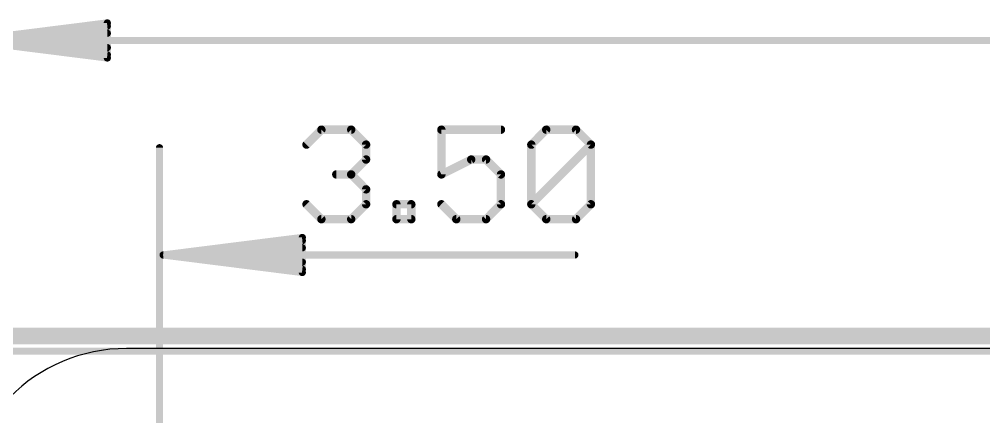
# Model space of a CAD drawing. Extents: x -8 to 72.9, y -20.5 to 38.
# Drawn here: x 1.05 to 18.6, y 28.76 to 35.98 of the extents above; entities that cross this region are included whole.
import ezdxf

# ---------------------------------------------------------------- set-up
doc = ezdxf.new("R2010")
doc.units = 0
for name, color, linetype in [('16', 132, 'CONTINUOUS'), ('20', 4, 'CONTINUOUS'), ('47', 253, 'CONTINUOUS')]:
    doc.layers.add(name, color=color, linetype=linetype)

msp = doc.modelspace()

# ---------------------------------------------------------------- linework, layer by layer
at = {"layer": '16', "const_width": 0.3048}
msp.add_lwpolyline([(64.516, 30.226), (0, 30.226)], dxfattribs=at)
at = {"layer": '20'}
msp.add_line((62, 30), (3, 30), dxfattribs=at)
msp.add_arc((3, 27), 3, 90, 180, dxfattribs=at)
at = {"layer": '47'}
for points, const_width in [([(0.115, 35.6), (2.65, 35.9192)], 0.13), ([(0.115, 35.6), (2.65, 35.86)], 0.13), ([(2.65, 35.9192), (2.65, 35.2808)], 0.13), ([(0.115, 35.6), (2.65, 35.73)], 0.13), ([(0.115, 35.6), (64.985, 35.6)], 0.13), ([(2.65, 35.2808), (0.115, 35.6)], 0.13), ([(2.65, 35.47), (0.115, 35.6)], 0.13), ([(2.65, 35.34), (0.115, 35.6)], 0.13), ([(6.2762, 33.7065), (6.5474, 33.9777)], 0.1524), ([(6.5474, 33.9777), (7.0897, 33.9777)], 0.1524), ([(7.0897, 33.9777), (7.3609, 33.7065)], 0.1524), ([(9.8166, 33.9777), (8.7319, 33.9777)], 0.1524), ([(8.7319, 33.9777), (8.7319, 33.1642)], 0.1524), ([(10.3691, 33.7065), (10.6403, 33.9777)], 0.1524), ([(10.6403, 33.9777), (11.1826, 33.9777)], 0.1524), ([(11.1826, 33.9777), (11.4538, 33.7065)], 0.1524), ([(3.6, 26.5), (3.6, 33.65)], 0.13), ([(7.3609, 33.7065), (7.3609, 33.4354)], 0.1524), ([(10.3691, 32.6219), (10.3691, 33.7065)], 0.1524), ([(10.3691, 32.6219), (11.4538, 33.7065)], 0.1524), ([(11.4538, 33.7065), (11.4538, 32.6219)], 0.1524), ([(7.3609, 33.4354), (7.0897, 33.1642)], 0.1524), ([(8.7319, 33.1642), (9.2743, 33.4354)], 0.1524), ([(9.2743, 33.4354), (9.5454, 33.4354)], 0.1524), ([(9.5454, 33.4354), (9.8166, 33.1642)], 0.1524), ([(7.0897, 33.1642), (6.8185, 33.1642)], 0.1524), ([(7.0897, 33.1642), (7.3609, 32.893)], 0.1524), ([(9.8166, 33.1642), (9.8166, 32.6219)], 0.1524), ([(7.3609, 32.893), (7.3609, 32.6219)], 0.1524), ([(6.5474, 32.3507), (6.2762, 32.6219)], 0.1524), ([(7.3609, 32.6219), (7.0897, 32.3507)], 0.1524), ([(7.9134, 32.3507), (7.9134, 32.6219)], 0.1524), ([(7.9134, 32.6219), (8.1845, 32.6219)], 0.1524), ([(8.1845, 32.6219), (8.1845, 32.3507)], 0.1524), ([(9.0031, 32.3507), (8.7319, 32.6219)], 0.1524), ([(9.8166, 32.6219), (9.5454, 32.3507)], 0.1524), ([(10.6403, 32.3507), (10.3691, 32.6219)], 0.1524), ([(11.4538, 32.6219), (11.1826, 32.3507)], 0.1524), ([(7.0897, 32.3507), (6.5474, 32.3507)], 0.1524), ([(8.1845, 32.3507), (7.9134, 32.3507)], 0.1524), ([(9.5454, 32.3507), (9.0031, 32.3507)], 0.1524), ([(11.1826, 32.3507), (10.6403, 32.3507)], 0.1524), ([(3.665, 31.7), (6.2, 32.0192)], 0.13), ([(3.665, 31.7), (6.2, 31.96)], 0.13), ([(6.2, 32.0192), (6.2, 31.3808)], 0.13), ([(3.665, 31.7), (6.2, 31.83)], 0.13), ([(3.665, 31.7), (11.1628, 31.7)], 0.13), ([(6.2, 31.3808), (3.665, 31.7)], 0.13), ([(6.2, 31.57), (3.665, 31.7)], 0.13), ([(6.2, 31.44), (3.665, 31.7)], 0.13), ([(21.25, 29.95), (-7.55, 29.95)], 0.13)]:
    msp.add_lwpolyline(points, dxfattribs=dict(at, const_width=const_width))
for points, const_width in [([(2.6825, 35.9192, 1), (2.6175, 35.9192)], 0.065), ([(2.6541, 35.887, 1), (2.6459, 35.9515)], 0.065), ([(2.6533, 35.8277, 1), (2.6467, 35.8923)], 0.065), ([(2.6517, 35.6975, 1), (2.6483, 35.7625)], 0.065), ([(2.6483, 35.4375, 1), (2.6517, 35.5025)], 0.065), ([(2.6175, 35.2808, 1), (2.6825, 35.2808)], 0.065), ([(2.6459, 35.2485, 1), (2.6541, 35.313)], 0.065), ([(2.6467, 35.3077, 1), (2.6533, 35.3723)], 0.065), ([(6.5474, 34.0158, 1), (6.5474, 33.9396)], 0.0762), ([(6.5743, 33.9507, 1), (6.5204, 34.0046)], 0.0762), ([(7.1166, 34.0046, 1), (7.0628, 33.9507)], 0.0762), ([(7.0897, 33.9396, 1), (7.0897, 34.0158)], 0.0762), ([(8.7319, 34.0158, 1), (8.7319, 33.9396)], 0.0762), ([(8.77, 33.9777, 1), (8.6938, 33.9777)], 0.0762), ([(9.8166, 33.9396, 1), (9.8166, 34.0158)], 0.0762), ([(10.6403, 34.0158, 1), (10.6403, 33.9396)], 0.0762), ([(10.6672, 33.9507, 1), (10.6133, 34.0046)], 0.0762), ([(11.2095, 34.0046, 1), (11.1556, 33.9507)], 0.0762), ([(11.1826, 33.9396, 1), (11.1826, 34.0158)], 0.0762), ([(3.6325, 33.65, 1), (3.5675, 33.65)], 0.065), ([(6.2493, 33.7335, 1), (6.3031, 33.6796)], 0.0762), ([(7.399, 33.7065, 1), (7.3228, 33.7065)], 0.0762), ([(7.3339, 33.6796, 1), (7.3878, 33.7335)], 0.0762), ([(10.3421, 33.7335, 1), (10.396, 33.6796)], 0.0762), ([(10.4072, 33.7065, 1), (10.331, 33.7065)], 0.0762), ([(11.4919, 33.7065, 1), (11.4157, 33.7065)], 0.0762), ([(11.4807, 33.6796, 1), (11.4268, 33.7335)], 0.0762), ([(11.4268, 33.6796, 1), (11.4807, 33.7335)], 0.0762), ([(7.3228, 33.4354, 1), (7.399, 33.4354)], 0.0762), ([(7.3878, 33.4084, 1), (7.3339, 33.4623)], 0.0762), ([(9.2743, 33.4735, 1), (9.2743, 33.3973)], 0.0762), ([(9.2913, 33.4013, 1), (9.2572, 33.4694)], 0.0762), ([(9.5724, 33.4623, 1), (9.5185, 33.4084)], 0.0762), ([(9.5454, 33.3973, 1), (9.5454, 33.4735)], 0.0762), ([(6.8185, 33.2023, 1), (6.8185, 33.1261)], 0.0762), ([(7.1166, 33.1911, 1), (7.0628, 33.1373)], 0.0762), ([(7.0628, 33.1911, 1), (7.1166, 33.1373)], 0.0762), ([(7.0897, 33.1261, 1), (7.0897, 33.2023)], 0.0762), ([(8.7149, 33.1983, 1), (8.749, 33.1301)], 0.0762), ([(8.6938, 33.1642, 1), (8.77, 33.1642)], 0.0762), ([(9.8547, 33.1642, 1), (9.7785, 33.1642)], 0.0762), ([(9.7897, 33.1373, 1), (9.8435, 33.1911)], 0.0762), ([(7.399, 32.893, 1), (7.3228, 32.893)], 0.0762), ([(7.3339, 32.8661, 1), (7.3878, 32.92)], 0.0762), ([(6.3031, 32.6488, 1), (6.2493, 32.5949)], 0.0762), ([(7.3228, 32.6219, 1), (7.399, 32.6219)], 0.0762), ([(7.3878, 32.5949, 1), (7.3339, 32.6488)], 0.0762), ([(7.9515, 32.6219, 1), (7.8753, 32.6219)], 0.0762), ([(7.9134, 32.66, 1), (7.9134, 32.5838)], 0.0762), ([(8.2226, 32.6219, 1), (8.1464, 32.6219)], 0.0762), ([(8.1845, 32.5838, 1), (8.1845, 32.66)], 0.0762), ([(8.7589, 32.6488, 1), (8.705, 32.5949)], 0.0762), ([(9.7785, 32.6219, 1), (9.8547, 32.6219)], 0.0762), ([(9.8435, 32.5949, 1), (9.7897, 32.6488)], 0.0762), ([(10.396, 32.6488, 1), (10.3421, 32.5949)], 0.0762), ([(10.3421, 32.6488, 1), (10.396, 32.5949)], 0.0762), ([(10.331, 32.6219, 1), (10.4072, 32.6219)], 0.0762), ([(11.4157, 32.6219, 1), (11.4919, 32.6219)], 0.0762), ([(11.4807, 32.5949, 1), (11.4268, 32.6488)], 0.0762), ([(6.5474, 32.3888, 1), (6.5474, 32.3126)], 0.0762), ([(6.5204, 32.3238, 1), (6.5743, 32.3776)], 0.0762), ([(7.0628, 32.3776, 1), (7.1166, 32.3238)], 0.0762), ([(7.0897, 32.3126, 1), (7.0897, 32.3888)], 0.0762), ([(7.9134, 32.3888, 1), (7.9134, 32.3126)], 0.0762), ([(7.8753, 32.3507, 1), (7.9515, 32.3507)], 0.0762), ([(8.1464, 32.3507, 1), (8.2226, 32.3507)], 0.0762), ([(8.1845, 32.3126, 1), (8.1845, 32.3888)], 0.0762), ([(9.0031, 32.3888, 1), (9.0031, 32.3126)], 0.0762), ([(8.9762, 32.3238, 1), (9.03, 32.3776)], 0.0762), ([(9.5185, 32.3776, 1), (9.5724, 32.3238)], 0.0762), ([(9.5454, 32.3126, 1), (9.5454, 32.3888)], 0.0762), ([(10.6403, 32.3888, 1), (10.6403, 32.3126)], 0.0762), ([(10.6133, 32.3238, 1), (10.6672, 32.3776)], 0.0762), ([(11.1556, 32.3776, 1), (11.2095, 32.3238)], 0.0762), ([(11.1826, 32.3126, 1), (11.1826, 32.3888)], 0.0762), ([(6.2325, 32.0192, 1), (6.1675, 32.0192)], 0.065), ([(6.2041, 31.987, 1), (6.1959, 32.0515)], 0.065), ([(6.2033, 31.9277, 1), (6.1967, 31.9923)], 0.065), ([(6.2017, 31.7975, 1), (6.1983, 31.8625)], 0.065), ([(3.665, 31.7325, 1), (3.665, 31.6675)], 0.065), ([(3.6691, 31.7322, 1), (3.6609, 31.6678)], 0.065), ([(3.6633, 31.7325, 1), (3.6667, 31.6675)], 0.065), ([(3.6667, 31.7325, 1), (3.6633, 31.6675)], 0.065), ([(3.6683, 31.7323, 1), (3.6617, 31.6677)], 0.065), ([(3.6617, 31.7323, 1), (3.6683, 31.6677)], 0.065), ([(3.6609, 31.7322, 1), (3.6691, 31.6678)], 0.065), ([(6.1983, 31.5375, 1), (6.2017, 31.6025)], 0.065), ([(11.1628, 31.6675, 1), (11.1628, 31.7325)], 0.065), ([(6.1959, 31.3485, 1), (6.2041, 31.413)], 0.065), ([(6.1967, 31.4077, 1), (6.2033, 31.4723)], 0.065), ([(6.1675, 31.3808, 1), (6.2325, 31.3808)], 0.065)]:
    msp.add_lwpolyline(points, format="xyb", dxfattribs=dict(at, const_width=const_width))

doc.saveas('drawing.dxf')
